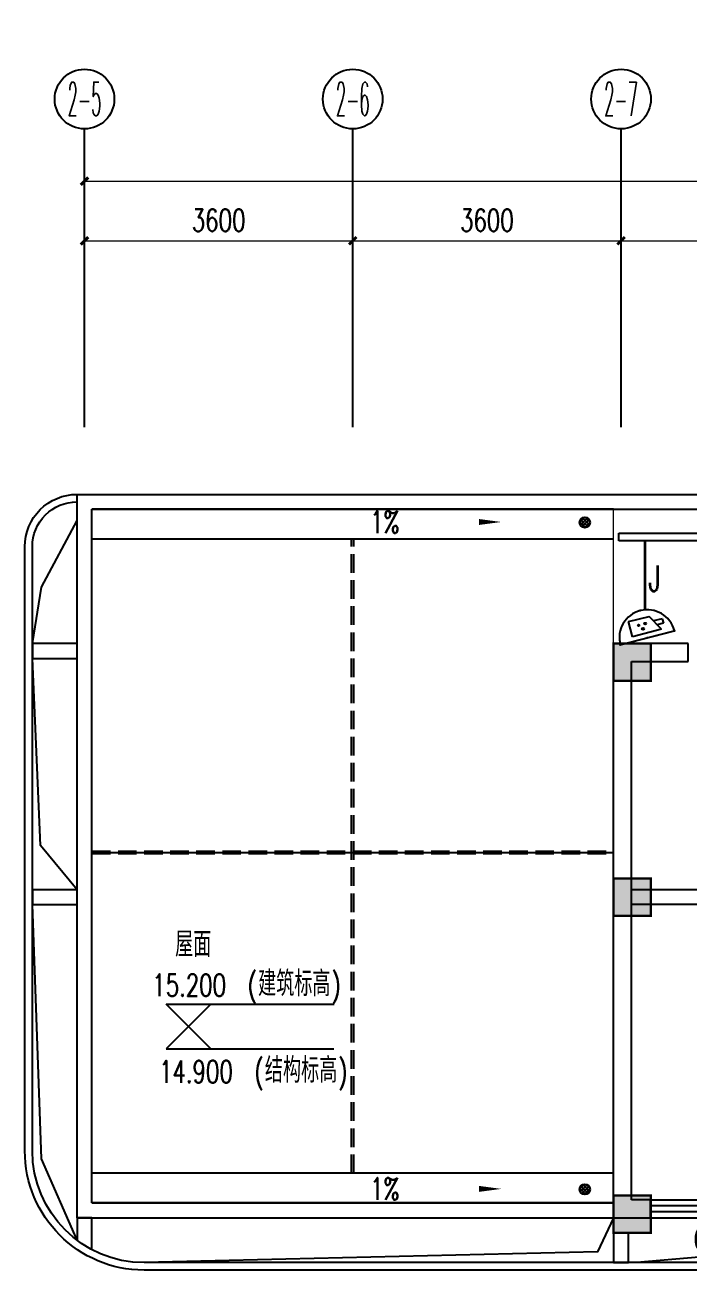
# Model space of a CAD drawing. Extents: x -9422388 to 15610651, y -1992469 to 953794.
# Drawn here: x -2582159 to -2573259, y -365534 to -348840 of the extents above; entities that cross this region are included whole.
import ezdxf
from ezdxf.enums import TextEntityAlignment as Align

# ---------------------------------------------------------------- set-up
doc = ezdxf.new("R2010")
doc.units = 0
doc.header["$LTSCALE"] = 1000
doc.linetypes.add('DASH', pattern=[0.35, 0.25, -0.1])
for name, color, linetype in [('A-ELEV-LIN-0.3', 30, 'Continuous'), ('A-ELEV-LIN-0.4', 40, 'Continuous'), ('A-FLOR-OTHER1-ON', 253, 'Continuous'), ('AXIS', 3, 'Continuous'), ('AXIS_TEXT', 7, 'Continuous'), ('C-KZ', 2, 'Continuous'), ('C-Z-HATCH', 253, 'Continuous'), ('CABLETRAY_PDS', 5, 'Continuous'), ('DIM_ELEV', 3, 'Continuous'), ('DIM_SYMB', 3, 'Continuous'), ('EQUIP-安防', 3, 'Continuous'), ('PUB_TEXT', 7, 'Continuous'), ('TEL_TEXT', 7, 'Continuous'), ('WALL', 9, 'Continuous'), ('WALL-PARAPET', 6, 'Continuous'), ('WINDOW', 4, 'Continuous'), ('WINDOW_TEXT', 7, 'Continuous'), ('WIRE-通讯', 4, 'Continuous')]:
    doc.layers.add(name, color=color, linetype=linetype)
doc.layers.add('建筑底图', color=8, linetype='Continuous', lineweight=5)
doc.styles.add('_TCH_AXIS', font='COMPLEX', dxfattribs={"bigfont": 'GBCBIG'})
doc.styles.add('_TCH_DIM', font='SIMPLEX', dxfattribs={"bigfont": 'GBCBIG'})
doc.styles.add('_TCH_DIM_T3', font='SIMPLEX', dxfattribs={"width": 0.705882, "bigfont": 'GBCBIG'})
doc.styles.add('_TCH_WINDOW', font='SIMPLEX', dxfattribs={"height": 3.5, "bigfont": 'GBCBIG'})
doc.styles.add('_TEL_DIM', font='SIMPLEX', dxfattribs={"width": 0.8, "height": 3.5, "bigfont": 'HZTXT'})
doc.styles.add('COMPLEX', font='COMPLEX')
doc.dimstyles.new('_TCH_ARCH&&100', dxfattribs={"dimtxt": 297.5, "dimasz": 100, "dimexe": 250, "dimexo": 300, "dimgap": 126.25, "dimtad": 1, "dimdec": 0, "dimzin": 0, "dimdsep": 46, "dimtxsty": '_TCH_DIM_T3', "dimblk": 'ARCHTICK', "dimcen": 0.09, "dimclrt": 7, "dimazin": 2, "dimtfac": 1, "dimtdec": 0, "dimtix": 1, "dimtmove": 2, "dimatfit": 3, "dimfxl": 0, "dimtolj": 1, "dimtzin": 0, "dimarcsym": 0})

# ---------------------------------------------------------------- blocks, each defined once
blk = doc.blocks.new('$TCHSYS$WIN2D')
at = {"color": 0}
for p, q in [((-0.5, 0.5), (0.5, 0.5)), ((-0.5, 0.5), (-0.5, -0.5)), ((0.5, 0.5), (0.5, -0.5)), ((0.5, 0.1667), (-0.5, 0.1667)), ((0.5, -0.1667), (-0.5, -0.1667)), ((-0.5, -0.5), (0.5, -0.5))]:
    blk.add_line(p, q, dxfattribs=at)
blk = doc.blocks.new('_ArchTick')
at = {"color": 0, "linetype": 'ByBlock', "const_width": 0.4}
blk.add_lwpolyline([(-0.5, -0.5), (0.5, 0.5)], dxfattribs=at)
blk = doc.blocks.new('*D693')
at = {"layer": 'AXIS', "color": 0, "lineweight": -2, "transparency": 16777216}
for p, q in [((1987630, -392875), (1987630, -389625)), ((2015130, -392875), (2015130, -389625)), ((1987630, -389875), (2015130, -389875))]:
    blk.add_line(p, q, dxfattribs=at)
at = {"layer": 'Defpoints', "color": 0, "transparency": 16777216}
for p in [(2015130, -389875), (1987630, -393175), (2015130, -393175)]:
    blk.add_point(p, dxfattribs=at)
at = {"layer": 'AXIS', "color": 0, "lineweight": -2, "transparency": 16777216, "xscale": 100, "yscale": 100, "zscale": 100, "rotation": 180}
blk.add_blockref('_ArchTick', (1987630, -389875), dxfattribs=at)
at = {"layer": 'AXIS', "color": 0, "lineweight": -2, "transparency": 16777216, "xscale": 100, "yscale": 100, "zscale": 100}
blk.add_blockref('_ArchTick', (2015130, -389875), dxfattribs=at)
at = {"layer": 'AXIS', "color": 7, "transparency": 16777216, "insert": (2001380, -389600), "char_height": 297.5, "attachment_point": 5, "style": '_TCH_DIM_T3'}
blk.add_mtext('\\A1;27500', dxfattribs=at)
blk = doc.blocks.new('*D740')
at = {"layer": 'AXIS', "color": 0, "lineweight": -2, "transparency": 16777216}
for p, q in [((1987630, -392875), (1987630, -390425)), ((1991230, -392875), (1991230, -390425)), ((1987630, -390675), (1991230, -390675))]:
    blk.add_line(p, q, dxfattribs=at)
at = {"layer": 'Defpoints', "color": 0, "transparency": 16777216}
for p in [(1991230, -390675), (1987630, -393175), (1991230, -393175)]:
    blk.add_point(p, dxfattribs=at)
at = {"layer": 'AXIS', "color": 0, "lineweight": -2, "transparency": 16777216, "xscale": 100, "yscale": 100, "zscale": 100, "rotation": 180}
blk.add_blockref('_ArchTick', (1987630, -390675), dxfattribs=at)
at = {"layer": 'AXIS', "color": 0, "lineweight": -2, "transparency": 16777216, "xscale": 100, "yscale": 100, "zscale": 100}
blk.add_blockref('_ArchTick', (1991230, -390675), dxfattribs=at)
at = {"layer": 'AXIS', "color": 7, "transparency": 16777216, "insert": (1989430, -390400), "char_height": 297.5, "attachment_point": 5, "style": '_TCH_DIM_T3'}
blk.add_mtext('\\A1;3600', dxfattribs=at)
blk = doc.blocks.new('*D741')
at = {"layer": 'AXIS', "color": 0, "lineweight": -2, "transparency": 16777216}
for p, q in [((1991230, -392875), (1991230, -390425)), ((1994830, -392875), (1994830, -390425)), ((1991230, -390675), (1994830, -390675))]:
    blk.add_line(p, q, dxfattribs=at)
at = {"layer": 'Defpoints', "color": 0, "transparency": 16777216}
for p in [(1994830, -390675), (1991230, -393175), (1994830, -393175)]:
    blk.add_point(p, dxfattribs=at)
at = {"layer": 'AXIS', "color": 0, "lineweight": -2, "transparency": 16777216, "xscale": 100, "yscale": 100, "zscale": 100, "rotation": 180}
blk.add_blockref('_ArchTick', (1991230, -390675), dxfattribs=at)
at = {"layer": 'AXIS', "color": 0, "lineweight": -2, "transparency": 16777216, "xscale": 100, "yscale": 100, "zscale": 100}
blk.add_blockref('_ArchTick', (1994830, -390675), dxfattribs=at)
at = {"layer": 'AXIS', "color": 7, "transparency": 16777216, "insert": (1993030, -390400), "char_height": 297.5, "attachment_point": 5, "style": '_TCH_DIM_T3'}
blk.add_mtext('\\A1;3600', dxfattribs=at)
blk = doc.blocks.new('*D742')
at = {"layer": 'AXIS', "color": 0, "lineweight": -2, "transparency": 16777216}
for p, q in [((1994830, -392875), (1994830, -390425)), ((1998430, -392875), (1998430, -390425)), ((1994830, -390675), (1998430, -390675))]:
    blk.add_line(p, q, dxfattribs=at)
at = {"layer": 'Defpoints', "color": 0, "transparency": 16777216}
for p in [(1998430, -390675), (1994830, -393175), (1998430, -393175)]:
    blk.add_point(p, dxfattribs=at)
at = {"layer": 'AXIS', "color": 0, "lineweight": -2, "transparency": 16777216, "xscale": 100, "yscale": 100, "zscale": 100, "rotation": 180}
blk.add_blockref('_ArchTick', (1994830, -390675), dxfattribs=at)
at = {"layer": 'AXIS', "color": 0, "lineweight": -2, "transparency": 16777216, "xscale": 100, "yscale": 100, "zscale": 100}
blk.add_blockref('_ArchTick', (1998430, -390675), dxfattribs=at)
at = {"layer": 'AXIS', "color": 7, "transparency": 16777216, "insert": (1996630, -390400), "char_height": 297.5, "attachment_point": 5, "style": '_TCH_DIM_T3'}
blk.add_mtext('\\A1;3600', dxfattribs=at)
blk = doc.blocks.new('_AXISO')
at = {"color": 0}
blk.add_circle((0, 0), 0.5, dxfattribs=at)
at = {"layer": 'AXIS_TEXT', "color": 0, "style": 'COMPLEX', "width": 1.041667}
blk.add_attdef('A', text='', height=0.56, dxfattribs=at).set_placement((-0.25, -0.28), (0.25, -0.28), align=Align.FIT)
blk = doc.blocks.new('$equip$00002353')
for p, q in [((0.75, 0), (-0.75, 0)), ((-0.517, -0.393), (-0.517, -0.273)), ((-0.517, -0.273), (-0.341, -0.273)), ((-0.427, -0.123), (0.383, -0.123)), ((-0.427, -0.123), (-0.187, -0.543)), ((0.383, -0.123), (0.383, -0.543)), ((-0.517, -0.393), (-0.273, -0.393)), ((0.383, -0.543), (-0.187, -0.543))]:
    blk.add_line(p, q)
at = {"const_width": 0.04}
for points in [[(-0.75, 0), (-0.779, 0)], [(0.75, 0), (0.779, 0)]]:
    blk.add_lwpolyline(points, dxfattribs=at)
blk.add_lwpolyline([(0.75, 0, -1), (-0.75, 0), (0.75, 0), (0.75, 0, -1), (-0.75, 0, -1.517539)], format="xyb", dxfattribs=at)
for centre, radius in [((0.052, -0.26), 0.03), ((-0.038, -0.38), 0.024), ((0.142, -0.38), 0.024)]:
    blk.add_circle(centre, radius)
blk.add_arc((0, 0), 0.75, 180, 0)
for p in [(-0.75, 0), (0, 0), (0.75, 0), (0, -0.75)]:
    blk.add_point(p)
for points in [[(0.026, -0.245), (0.078, -0.245), (0.022, -0.26), (0.082, -0.26)], [(0.026, -0.275), (0.078, -0.275), (0.022, -0.26), (0.082, -0.26)], [(0.037, -0.234), (0.067, -0.234), (0.026, -0.245), (0.078, -0.245)], [(0.037, -0.286), (0.067, -0.286), (0.026, -0.275), (0.078, -0.275)], [(0.052, -0.23), (0.052, -0.23), (0.037, -0.234), (0.067, -0.234)], [(0.052, -0.29), (0.052, -0.29), (0.037, -0.286), (0.067, -0.286)], [(-0.059, -0.368), (-0.017, -0.368), (-0.062, -0.38), (-0.014, -0.38)], [(-0.059, -0.392), (-0.017, -0.392), (-0.062, -0.38), (-0.014, -0.38)], [(-0.05, -0.359), (-0.026, -0.359), (-0.059, -0.368), (-0.017, -0.368)], [(-0.05, -0.401), (-0.026, -0.401), (-0.059, -0.392), (-0.017, -0.392)], [(-0.038, -0.356), (-0.038, -0.356), (-0.05, -0.359), (-0.026, -0.359)], [(-0.038, -0.404), (-0.038, -0.404), (-0.05, -0.401), (-0.026, -0.401)], [(0.121, -0.368), (0.163, -0.368), (0.118, -0.38), (0.166, -0.38)], [(0.121, -0.392), (0.163, -0.392), (0.118, -0.38), (0.166, -0.38)], [(0.13, -0.359), (0.154, -0.359), (0.121, -0.368), (0.163, -0.368)], [(0.13, -0.401), (0.154, -0.401), (0.121, -0.392), (0.163, -0.392)], [(0.142, -0.356), (0.142, -0.356), (0.13, -0.359), (0.154, -0.359)], [(0.142, -0.404), (0.142, -0.404), (0.13, -0.401), (0.154, -0.401)]]:
    blk.add_solid(points)
at = {"color": 7, "style": '_TEL_DIM', "flags": 1}
blk.add_attdef('A', text='', height=0.00002, dxfattribs=at).set_placement((0, 0), align=Align.MIDDLE_CENTER)
blk = doc.blocks.new('5555')
at = {"layer": 'A-ELEV-LIN-0.4'}
h = blk.add_hatch(dxfattribs=at)
h.set_pattern_fill('ANSI37', color=8, scale=20)
h.set_pattern_definition([(45, (965061, 0), (-22.4506403, 22.4506403), []), (135, (965061, 0), (-22.4506403, -22.4506403), [])])
edge = h.paths.add_edge_path()
edge.add_arc((1994344.3, -394451.4), 70, 0, 360)
edge = h.paths.add_edge_path()
edge.add_arc((1994344.3, -403392.3), 70, 0, 360)
at = {"layer": 'C-Z-HATCH'}
h = blk.add_hatch(color=8, dxfattribs=at)
h.dxf.hatch_style = 1
h.paths.add_polyline_path([(1994730.2, -396074.7), (1995230.2, -396074.7), (1995230.2, -396574.7), (1994730.2, -396574.7)])
h = blk.add_hatch(color=8, dxfattribs=at)
h.dxf.hatch_style = 1
h.paths.add_polyline_path([(1994730.2, -399224.7), (1995230.2, -399224.7), (1995230.2, -399724.7), (1994730.2, -399724.7)])
h = blk.add_hatch(color=8, dxfattribs=at)
h.dxf.hatch_style = 1
h.paths.add_polyline_path([(1994730.2, -403474.7), (1995230.2, -403474.7), (1995230.2, -403974.7), (1994730.2, -403974.7)])
at = {"color": 8}
blk.add_lwpolyline([(1994730.2, -396074.7), (1994730.2, -394274.7)], dxfattribs=at)
at = {"layer": 'A-ELEV-LIN-0.3', "color": 8}
for points in [[(2015400.1, -378228), (2015400.1, -378228, -0.4142136), (2015621.4, -377263.1), (2022569.5, -372908.3, -0.4142136), (2024637.1, -373382.6), (2037907.3, -394555, -0.2728148), (2037948.7, -396077.9), (2033730, -403701.1, -0.2728148), (2032417.5, -404474.7), (1988430.2, -404474.7, -0.4142134), (1986830.2, -402874.7), (1986830.2, -394774.7, -0.4142137), (1987530.2, -394074.7), (1987530.2, -394074.7)], [(2009330.2, -404374.7), (1988430.2, -404374.7, -0.4142134), (1986930.2, -402874.7), (1986930.2, -394774.7, -0.4142137), (1987530.2, -394174.7), (1987530.2, -394174.7)]]:
    blk.add_lwpolyline(points, format="xyb", dxfattribs=at)
for points in [[(1986930.2, -396074.7), (1986930.2, -396274.7), (1987530.2, -396274.7), (1987530.2, -396074.7)], [(1986930.2, -399374.7), (1986930.2, -399574.7), (1987530.2, -399574.7), (1987530.2, -399374.7)], [(1994730.2, -404374.7), (1994930.2, -404374.7), (1994930.2, -403974.7), (1994730.2, -403974.7)]]:
    blk.add_lwpolyline(points, close=True, dxfattribs=at)
for points in [[(1987730.2, -404201.4), (1987730.2, -403774.7), (1987530.2, -403774.7), (1987530.2, -404074.7)], [(1987730.2, -404001.4), (1987730.2, -403774.7), (1987530.2, -403774.7), (1987530.2, -403874.7)]]:
    blk.add_lwpolyline(points, dxfattribs=at)
at = {"layer": 'A-ELEV-LIN-0.4', "color": 8}
for points in [[(1994730.2, -394274.7), (1987730.2, -394274.7)], [(1986930.2, -396074.7), (1987051.5, -395319.5), (1987530.2, -394423)], [(1994730.2, -394674.7), (1987730.2, -394674.7)], [(1987530.2, -399374.7), (1987040.5, -398782), (1986930.2, -396274.7)], [(1987730.2, -398874.7), (1994730.2, -398874.7)], [(1987530.2, -404074.7), (1987052.5, -402981.5), (1986930.2, -399574.7)], [(1994730.2, -403174.7), (1987730.2, -403174.7)], [(1994730.2, -403574.7), (1987730.2, -403574.7)], [(1994730.2, -403774.7), (1994512.7, -404229.5), (1988430.2, -404374.7)], [(1996930.2, -403774.7), (1996712.7, -404229.5), (1995043.9, -404374.7)]]:
    blk.add_lwpolyline(points, dxfattribs=at)
for centre in [(1994344.3, -394451.4), (1994344.3, -403392.3)]:
    blk.add_circle(centre, 70, dxfattribs=at)
at = {"layer": 'A-FLOR-OTHER1-ON', "color": 8, "linetype": 'DASH'}
for points in [[(1991215.2, -403174.7), (1991215.2, -394674.7)], [(1991245.2, -403174.7), (1991245.2, -394674.7)], [(1987730.2, -398859.7), (1994730.2, -398859.7)], [(1987730.2, -398889.7), (1994730.2, -398889.7)]]:
    blk.add_lwpolyline(points, dxfattribs=at)
at = {"layer": 'AXIS', "color": 8}
for p, q in [((1987630.2, -393174.7), (1987630.2, -389174.7)), ((1991230.2, -393174.7), (1991230.2, -389174.7)), ((1994830.2, -393174.7), (1994830.2, -389174.7))]:
    blk.add_line(p, q, dxfattribs=at)
at = {"layer": 'C-KZ', "color": 8, "const_width": 30}
for points in [[(1994730.2, -396074.7), (1995230.2, -396074.7), (1995230.2, -396574.7), (1994730.2, -396574.7)], [(1994730.2, -399224.7), (1995230.2, -399224.7), (1995230.2, -399724.7), (1994730.2, -399724.7)], [(1994730.2, -403474.7), (1995230.2, -403474.7), (1995230.2, -403974.7), (1994730.2, -403974.7)]]:
    blk.add_lwpolyline(points, close=True, dxfattribs=at)
at = {"layer": 'DIM_ELEV', "color": 8}
for p, q in [((1989024.6, -401208.2), (1988724.6, -400908.2)), ((1988724.6, -400908.2), (1990979.5, -400908.2)), ((1989024.6, -401208.2), (1989324.6, -400908.2)), ((1989024.6, -401208.2), (1988724.6, -401508.2)), ((1989024.6, -401208.2), (1989324.6, -401508.2)), ((1988724.6, -401508.2), (1990978.1, -401508.2))]:
    blk.add_line(p, q, dxfattribs=at)
at = {"layer": 'DIM_SYMB', "color": 8}
for points in [[(1991906.5, -394445.1, 0, 0, 0), (1993222.8, -394445.1, 0, 80, 0), (1992922.8, -394445.1, 0, 0, 0)], [(1991906.5, -403386, 0, 0, 0), (1993222.8, -403386, 0, 80, 0), (1992922.8, -403386, 0, 0, 0)]]:
    blk.add_lwpolyline(points, format="xyseb", dxfattribs=at)
at = {"layer": 'WALL', "color": 8}
for p, q in [((1995730.2, -396074.7), (1994730.2, -396074.7)), ((1994730.2, -399474.7), (1994730.2, -396074.7)), ((1995730.2, -396314.7), (1995730.2, -396074.7)), ((1994970.2, -396314.7), (1995730.2, -396314.7)), ((1994970.2, -399474.7), (1994970.2, -396314.7)), ((1994730.2, -403774.7), (1994730.2, -399474.7)), ((1998330.2, -399374.7), (1994970.2, -399374.7)), ((1994970.2, -403534.7), (1994970.2, -399474.7)), ((1998330.2, -399574.7), (1994970.2, -399574.7)), ((1995223.7, -403534.7), (1994970.2, -403534.7)), ((1995223.7, -403774.7), (1995223.7, -403534.7)), ((1994730.2, -403774.7), (1995223.7, -403774.7))]:
    blk.add_line(p, q, dxfattribs=at)
at = {"layer": 'WALL-PARAPET', "color": 8}
for p, q in [((1987530.2, -403774.7), (1987530.2, -394074.7)), ((1987530.2, -394074.7), (2009330.2, -394074.7)), ((1987730.2, -403574.7), (1987730.2, -394274.7)), ((1987730.2, -394274.7), (2009330.2, -394274.7)), ((1987730.2, -403574.7), (1994730.2, -403574.7)), ((1987530.2, -403774.7), (1994730.2, -403774.7))]:
    blk.add_line(p, q, dxfattribs=at)
at = {"layer": 'AXIS', "color": 8}
ref = blk.add_blockref('_AXISO', (1987630.2, -388774.7), dxfattribs=dict(at, xscale=800, yscale=800, zscale=800))
ref.add_attrib('A', '2-5', dxfattribs={"layer": 'AXIS_TEXT', "color": 8, "height": 452.55, "style": '_TCH_AXIS', "width": 0.35}).set_placement((1987403.9, -389001), (1987856.5, -389001), align=Align.FIT)
ref = blk.add_blockref('_AXISO', (1991230.2, -388774.7), dxfattribs=dict(at, xscale=800, yscale=800, zscale=800))
ref.add_attrib('A', '2-6', dxfattribs={"layer": 'AXIS_TEXT', "color": 8, "height": 452.55, "style": '_TCH_AXIS', "width": 0.35}).set_placement((1991003.9, -389001), (1991456.5, -389001), align=Align.FIT)
ref = blk.add_blockref('_AXISO', (1994830.2, -388774.7), dxfattribs=dict(at, xscale=800, yscale=800, zscale=800))
ref.add_attrib('A', '2-7', dxfattribs={"layer": 'AXIS_TEXT', "color": 8, "height": 452.55, "style": '_TCH_AXIS', "width": 0.35}).set_placement((1994603.9, -389001), (1995056.5, -389001), align=Align.FIT)
at = {"layer": 'WINDOW', "color": 8}
ref = blk.add_blockref('$TCHSYS$WIN2D', (1996705.2, -403654.7), dxfattribs=dict(at, xscale=-2963, yscale=-240, zscale=-2963, rotation=179.9999999999722))
ref.add_attrib('A', 'C3025', (1995804.9, -404210.3), dxfattribs={"layer": 'WINDOW_TEXT', "color": 8, "height": 297.5, "rotation": 360, "style": '_TCH_WINDOW', "width": 0.705882})
at = {"layer": 'DIM_SYMB', "color": 7, "style": '_TCH_DIM', "width": 0.705882}
for p in [(1991461.5, -394593.9), (1991461.5, -403534.8)]:
    blk.add_text('1%', height=297.5, dxfattribs=at).set_placement(p)
at = {"layer": 'PUB_TEXT', "color": 8, "style": '_TCH_DIM'}
for s, p in [('屋面', (1988845.7, -400275.1)), ('建筑标高', (1989959.5, -400803.2)), ('结构标高', (1990050.2, -401963.2))]:
    blk.add_text(s, height=337.59, dxfattribs=at).set_placement(p)
at = {"layer": 'PUB_TEXT', "color": 8, "style": '_TCH_DIM', "width": 0.705882}
for s, p in [('(', (1989819.5, -400803.2)), (')', (1990942.5, -400803.2)), ('15.200', (1988539.5, -400803.2)), ('(', (1989910.2, -401963.2)), (')', (1991033.2, -401963.2)), ('14.900', (1988630.2, -401963.2))]:
    blk.add_text(s, height=297.5, dxfattribs=at).set_placement(p)
at = {"layer": 'AXIS', "color": 8}
for p1, p2, distance, picture, middle in [((1987630.2, -393174.7), (2015130.2, -393174.7), 3300, '*D693', (2001380.2, -389599.7)), ((1987630.2, -393174.7), (1991230.2, -393174.7), 2500, '*D740', (1989430.2, -390399.7)), ((1991230.2, -393174.7), (1994830.2, -393174.7), 2500, '*D741', (1993030.2, -390399.7)), ((1994830.2, -393174.7), (1998430.2, -393174.7), 2500, '*D742', (1996630.2, -390399.7))]:
    dim = blk.add_aligned_dim(p1=p1, p2=p2, distance=distance, dimstyle='_TCH_ARCH&&100', dxfattribs=at)
    dim.commit()
    dim.dimension.update_dxf_attribs({"geometry": picture, "text_midpoint": middle})

msp = doc.modelspace()

# ---------------------------------------------------------------- linework, layer by layer
at = {"layer": 'CABLETRAY_PDS'}
for p, q in [((-2574189.80067, -355756.223), (-2574189.80067, -355656.223)), ((-2574189.80067, -355656.223), (-2553272.60132, -355656.223)), ((-2553272.60132, -355756.223), (-2574189.80067, -355756.223))]:
    msp.add_line(p, q, dxfattribs=at)
at = {"layer": 'WIRE-通讯', "linetype": 'Continuous', "const_width": 35}
msp.add_lwpolyline([(-2573836.30706, -356682.08082), (-2573836.30706, -355756.223)], dxfattribs=at)

# ---------------------------------------------------------------- block references
at = {"layer": 'EQUIP-安防', "xscale": 500.0000000000001, "yscale": 500.0000000000001, "zscale": 500.0000000000001, "rotation": 194.4526249033028}
msp.add_blockref('$equip$00002353', (-2573806.39175, -357055.88568), dxfattribs=at)
at = {"layer": '建筑底图', "color": 8}
msp.add_blockref('5555', (-4568988.93389, 38940.58199), dxfattribs=at)

# ---------------------------------------------------------------- texts
at = {"layer": 'TEL_TEXT', "style": '_TEL_DIM', "width": 0.64}
msp.add_text('J', height=350, dxfattribs=at).set_placement((-2573785.71065, -356436.22948))

doc.saveas('drawing.dxf')
